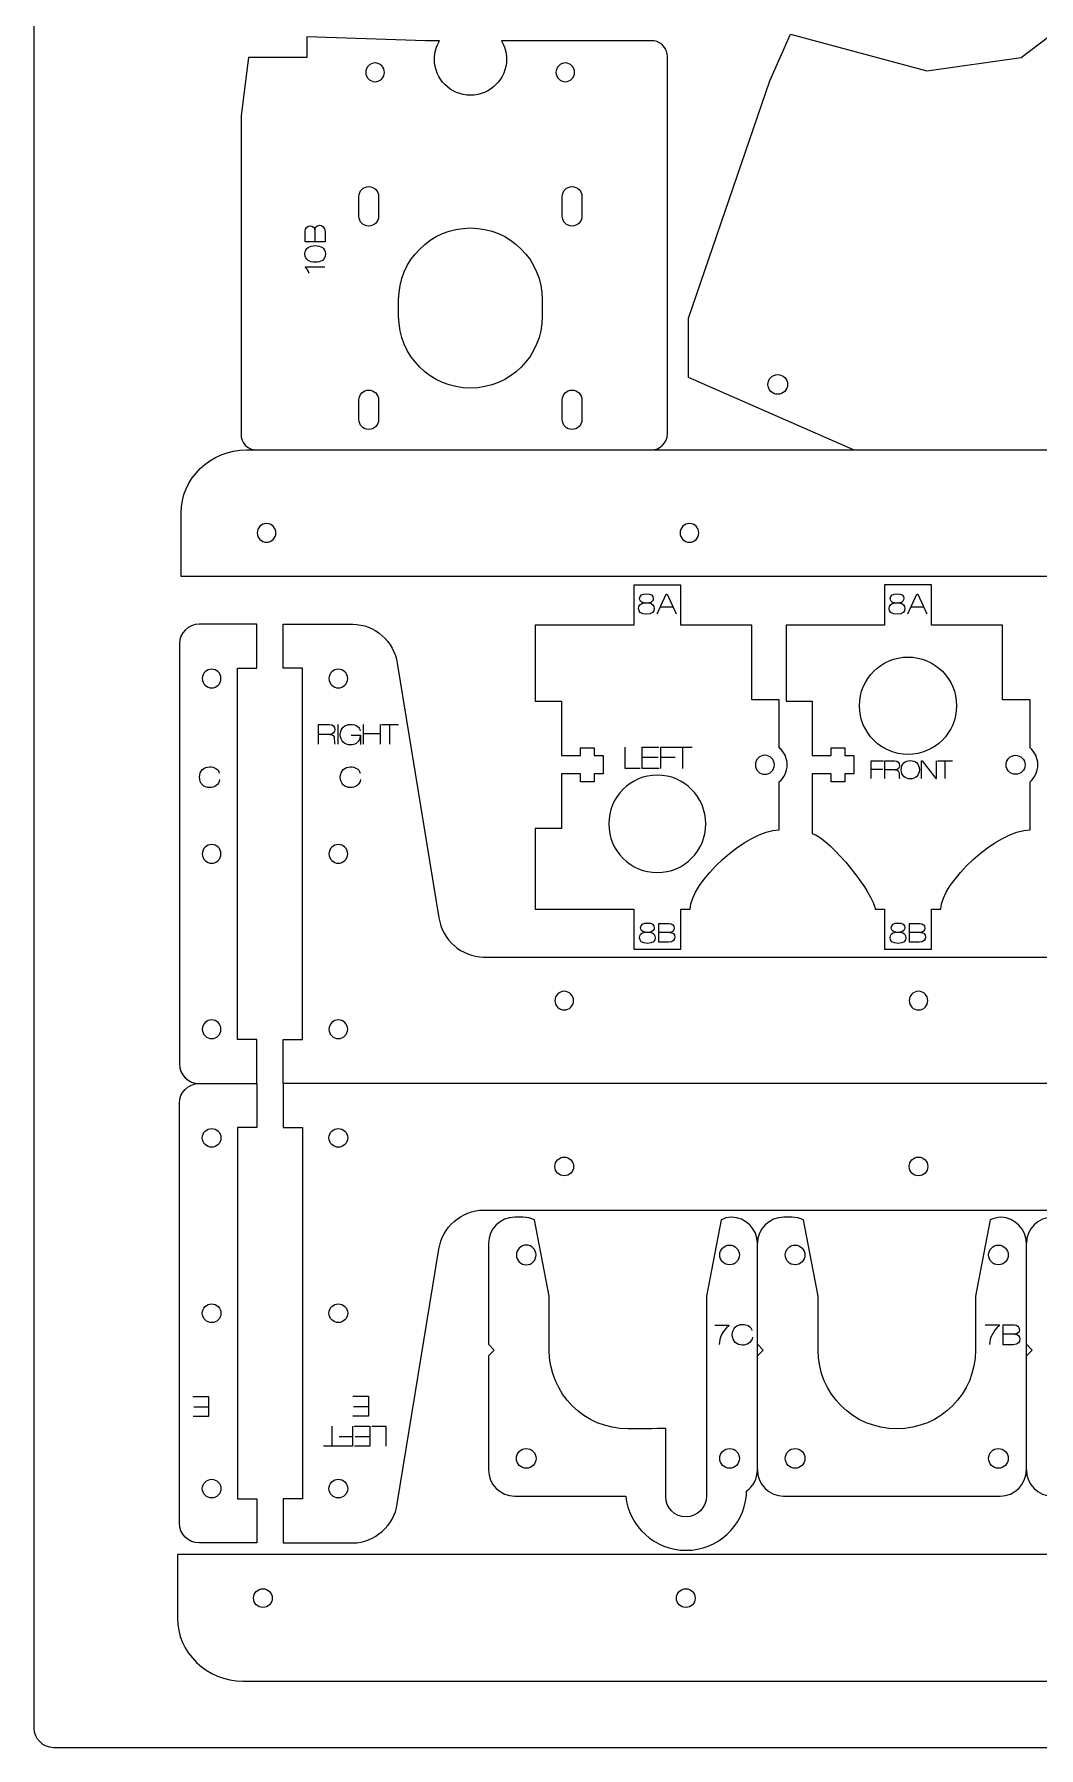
# Model space of a CAD drawing. Header units: millimetres. Extents: x 1 to 244, y 1 to 320.
# Drawn here: x 1.3 to 123.8, y 1.3 to 210.2 of the extents above; entities that cross this region are included whole.
import ezdxf

# ---------------------------------------------------------------- set-up
doc = ezdxf.new("R2010")
doc.units = ezdxf.units.MM
doc.layers.add('Layer_1', color=7, linetype='CONTINUOUS')

msp = doc.modelspace()

# ---------------------------------------------------------------- linework, layer by layer
at = {"layer": 'Layer_1', "color": 1, "true_color": 0xff0000}
for points in [[(1.284057, 3.678172), (1.284057, 317.610606)], [(101.184232, 159.507451), (81.087752, 168.336774), (81.087752, 175.563638), (90.995728, 204.475894), (93.504119, 210.195974), (110.143659, 205.710334), (121.662841, 207.335651), (128.574463, 212.595991), (175.726459, 212.595991), (175.726459, 162.192796), (163.132292, 159.507451)], [(50.707094, 209.380634), (48.98949, 209.383456), (34.521086, 209.86662), (34.521086, 207.333676), (27.397514, 207.333676), (26.517263, 200.279249), (26.517263, 161.466356)], [(76.384801, 209.382327), (58.266417, 209.382327)], [(78.501468, 161.464663), (78.501468, 207.443178)], [(42.852003, 204.388969), (42.852003, 204.388969)], [(66.052081, 204.388969), (66.052081, 204.388969)], [(40.887172, 187.991858), (40.887172, 190.399214)], [(43.28719, 190.399214), (43.28719, 187.991858), (43.28719, 187.991858)], [(65.687732, 187.991858), (65.687732, 190.399214)], [(68.087186, 190.399214), (68.087186, 187.991858), (68.087186, 187.991858)], [(45.727283, 175.793649), (45.727283, 177.794605)], [(63.247921, 177.794605), (63.247921, 175.793649), (63.247921, 175.793649)], [(93.167992, 167.482205), (93.167992, 167.482205)], [(40.887172, 163.192145), (40.887172, 165.600065)], [(43.28719, 165.600065), (43.28719, 163.192145), (43.28719, 163.192145)], [(65.687732, 163.192145), (65.687732, 165.600065)], [(68.087186, 165.600065), (68.087186, 163.192145), (68.087186, 163.192145)], [(27.181897, 159.490518), (212.707448, 159.490236), (212.707448, 154.130836), (212.707448, 154.130271)], [(29.617192, 150.518674), (29.617192, 150.518674)], [(81.194997, 150.518674), (81.194997, 150.518674)], [(188.288452, 144.065098), (182.203177, 144.065098), (19.182026, 144.065098)], [(92.153686, 123.179243), (92.153686, 129.029145), (88.794112, 129.029145), (88.794112, 138.148874), (80.153879, 138.148874), (80.153879, 143.028778), (74.393723, 143.028778), (74.393723, 138.148874), (62.393917, 138.148874), (62.393917, 128.869407), (65.593752, 128.869407), (65.593752, 122.229565), (67.88709, 122.229565), (67.88709, 123.189403), (69.567159, 123.189403), (69.567159, 122.229565), (70.677421, 122.229565), (70.677421, 119.988438), (69.567159, 119.988438), (69.567159, 119.029165), (67.88709, 119.029165), (67.88709, 119.988438), (65.593752, 119.988438), (65.593752, 113.350007), (62.393917, 113.350007), (62.393917, 103.510047), (74.393723, 103.510047), (74.393723, 98.62986), (80.154443, 98.62986), (80.154443, 103.510047), (81.282768, 103.510047), (81.282768, 103.507225)], [(122.732463, 123.179525), (122.732463, 129.029427), (119.372326, 129.029427), (119.372326, 138.149156), (110.732657, 138.149156), (110.732657, 143.02906), (104.972219, 143.02906), (104.972219, 138.149156), (92.972412, 138.149156), (92.972412, 128.869689), (96.172812, 128.869689), (96.172812, 122.229847), (98.465868, 122.229847), (98.465868, 123.189967), (100.145372, 123.189967), (100.145372, 122.229847), (101.255917, 122.229847), (101.255917, 119.98872), (100.145372, 119.98872), (100.145372, 119.030011), (98.465868, 119.030011), (98.465868, 119.98872), (96.172812, 119.98872), (96.172812, 112.733916), (96.172812, 112.733916), (96.171966, 112.733916)], [(21.385899, 82.248554), (28.445688, 82.248554), (28.445688, 87.607954), (26.085463, 87.607954), (26.085463, 132.887687), (28.445688, 132.887687), (28.445688, 138.247369), (21.385899, 138.247369)], [(31.644394, 82.249683), (31.644394, 87.609083), (34.004619, 87.609083), (34.004619, 132.888816), (31.644394, 132.888816), (31.644394, 138.248498), (40.14013, 138.248498)], [(18.985881, 135.847634), (18.985881, 84.647443), (18.985881, 84.648571)], [(45.559361, 133.488256), (50.643594, 102.433934)], [(22.919494, 130.487951), (22.919494, 130.487951)], [(38.370879, 130.487951), (38.370879, 130.487951)], [(113.772754, 128.309478), (113.772754, 128.309478)], [(91.554528, 121.109425), (91.554528, 121.109425)], [(122.132459, 121.109425), (122.132459, 121.109425)], [(92.153686, 113.189705), (92.153686, 119.039043)], [(122.732463, 113.191116), (122.732463, 119.039325)], [(83.194259, 113.909654), (83.194259, 113.909654)], [(92.153968, 113.190269), (92.153686, 113.190269), (92.153686, 113.189705)], [(22.919494, 109.108207), (22.919494, 109.108207)], [(38.370879, 109.108207), (38.370879, 109.108207)], [(103.844459, 103.508071), (103.844459, 103.510894), (104.972219, 103.510894), (104.972219, 98.630707), (110.732657, 98.630707), (110.732657, 103.510894), (111.860981, 103.510894), (111.860981, 103.508071)], [(56.06339, 97.673974), (62.148666, 97.673974), (225.172074, 97.673974)], [(65.922259, 91.220398), (65.922259, 91.220398)], [(109.129634, 91.220398), (109.129634, 91.220398)], [(22.919494, 87.728745), (22.919494, 87.728745)], [(38.370879, 87.728745), (38.370879, 87.728745)], [(28.445406, 82.24686), (28.445406, 76.886614), (26.085746, 76.886614), (26.085746, 31.606324), (28.445406, 31.606324), (28.445406, 26.246919), (21.386746, 26.246919)], [(217.17051, 82.250247), (31.64383, 82.250247), (31.64383, 76.890565), (31.644394, 76.89)], [(18.986163, 28.646936), (18.986163, 79.847407)], [(22.920341, 76.766105), (22.920341, 76.766105)], [(31.644394, 76.89), (34.005183, 76.89), (34.005183, 31.610275), (31.644394, 31.610275), (31.644394, 26.250305), (31.644394, 26.250588), (40.139848, 26.250588)], [(38.371443, 76.770056), (38.371443, 76.770056)], [(65.922259, 73.278403), (65.922259, 73.278403)], [(109.129634, 73.278403), (109.129634, 73.278403)], [(56.062826, 66.824827), (62.148101, 66.824827), (225.17151, 66.824827)], [(60.885721, 65.951349), (59.88609, 65.951349)], [(64.085557, 49.751229), (64.085557, 56.3414), (62.301912, 65.617763)], [(85.069343, 65.61748), (83.281466, 56.318258), (83.265943, 31.9512)], [(86.286568, 65.951067), (86.286286, 65.951067)], [(93.690668, 65.951349), (92.686239, 65.951349)], [(96.885706, 49.752076), (96.888528, 56.328983), (95.102343, 65.62002)], [(117.870057, 65.621996), (116.081897, 56.320798), (116.085848, 49.752076)], [(56.685972, 62.751514), (56.685972, 50.468638), (57.392657, 49.761954), (56.685972, 49.055834), (56.685972, 35.151318)], [(89.486403, 35.151318), (89.486403, 62.751514)], [(122.285988, 35.151318), (122.285988, 62.751514)], [(45.559361, 31.010553), (50.64303, 62.065149)], [(94.084932, 62.551136), (94.084932, 62.551136)], [(118.884928, 62.551136), (118.884928, 62.551136)], [(61.284501, 60.1514), (61.284501, 60.1514)], [(86.084779, 60.1514), (86.084779, 60.1514)], [(22.920341, 55.386643), (22.920341, 55.386643)], [(38.371443, 55.390594), (38.371443, 55.390594)], [(89.484992, 50.468356), (90.191677, 49.761671), (89.484992, 49.055551)], [(122.285423, 50.468356), (122.992108, 49.761671), (122.285423, 49.055551)], [(78.295446, 31.893627), (78.295446, 40.195749)], [(61.284501, 37.751149), (61.284501, 37.751149)], [(94.084932, 37.751149), (94.084932, 37.751149)], [(118.884928, 37.751149), (118.884928, 37.751149)], [(22.920341, 34.006624), (22.920341, 34.006624)], [(38.371443, 34.010858), (38.371443, 34.010858)], [(86.084779, 35.351413), (86.084779, 35.351413)], [(59.88609, 31.951482), (73.42175, 31.951482)], [(88.140768, 32.018933), (88.140768, 32.546407)], [(92.685674, 31.951482), (119.08587, 31.951482)], [(187.842541, 24.831574), (181.757266, 24.831574), (18.736114, 24.831574)], [(29.170717, 18.377716), (29.170717, 18.377716)], [(80.748803, 18.377716), (80.748803, 18.377716)], [(26.735986, 9.406436), (212.261537, 9.406436), (212.261537, 14.765836), (212.260972, 14.766119)], [(241.132588, 1.278154), (3.684074, 1.278154)]]:
    msp.add_lwpolyline(points, dxfattribs=at)
at = {"layer": 'Layer_1', "color": 5, "true_color": 0x0000ff}
for points in [[(34.340181, 184.84508), (34.340181, 186.157978)], [(36.757132, 186.070489), (36.757132, 184.84508), (34.340181, 184.84508), (34.340181, 184.84508)], [(35.487697, 186.273125), (35.49447, 186.273125)], [(35.491366, 186.273125), (35.488261, 184.84508)], [(34.30321, 183.385991), (34.30321, 183.385991)], [(34.357397, 181.746563), (34.357397, 181.834898), (36.740481, 181.834898)], [(75.676141, 140.838169), (75.676141, 140.845225)], [(75.676141, 140.838169), (76.224499, 140.838169)], [(75.676141, 140.838169), (75.676141, 140.838169)], [(76.224499, 140.845225), (76.224499, 140.838169)], [(77.264206, 139.508056), (78.37475, 141.924725), (78.462803, 141.924725), (79.573066, 139.508056)], [(79.20533, 140.30618), (77.625168, 140.30618)], [(106.244194, 140.838169), (106.244194, 140.845225)], [(106.244194, 140.838169), (106.792834, 140.838169)], [(106.244194, 140.838169), (106.244194, 140.838169)], [(106.792834, 140.845225), (106.792834, 140.838169)], [(107.832259, 139.508056), (108.942803, 141.924725), (109.030857, 141.924725), (110.141119, 139.508056)], [(109.773383, 140.30618), (108.193221, 140.30618)], [(35.950259, 123.643216), (35.950259, 126.032791), (37.265132, 126.032791)], [(38.323466, 126.032791), (38.323466, 123.643216)], [(41.429886, 123.643216), (41.429886, 126.032791)], [(43.47769, 126.032791), (43.47769, 123.643216)], [(43.640532, 126.032791), (45.701601, 126.032791)], [(44.637623, 123.643216), (44.637623, 126.01106)], [(37.355443, 124.811334), (37.352339, 124.804843), (35.950259, 124.800609)], [(39.939752, 124.711145), (41.064126, 124.711145), (41.064126, 123.589876)], [(41.429886, 124.921683), (43.47769, 124.921683)], [(75.188743, 120.647427), (73.362201, 120.647427), (73.362201, 123.250645)], [(77.488854, 120.647427), (75.439639, 120.647427), (75.439639, 123.250645), (77.466841, 123.250645)], [(77.717454, 120.647427), (77.717454, 123.250645), (79.543997, 123.250645)], [(79.259517, 123.250645), (81.505723, 123.250645)], [(80.38897, 120.647427), (80.38897, 123.250645)], [(75.439639, 122.040758), (77.383021, 122.040758)], [(77.717454, 122.040758), (79.438446, 122.040758)], [(103.371737, 119.439516), (103.371737, 121.580171), (104.873723, 121.580171)], [(105.03205, 119.439516), (105.03205, 121.580171), (106.210328, 121.580171)], [(108.124641, 121.628431), (108.124641, 121.628431)], [(109.485799, 119.439516), (109.485799, 121.580171), (109.563692, 121.580171), (111.250817, 119.439516), (111.320808, 119.439516), (111.320808, 121.580171)], [(111.443857, 121.580171), (113.290437, 121.580171)], [(112.37265, 119.439516), (112.37265, 121.580171)], [(103.371737, 120.584774), (104.786517, 120.584774)], [(106.291043, 120.485714), (106.288221, 120.479787), (105.03205, 120.475836)], [(75.79665, 100.697985), (75.79665, 100.704758)], [(75.79665, 100.697985), (76.34529, 100.697985)], [(75.79665, 100.697985), (75.79665, 100.697985)], [(76.345572, 100.704758), (76.345572, 100.697985)], [(78.833361, 100.669198), (77.47559, 100.67202)], [(77.475872, 101.763091), (78.724141, 101.763091)], [(78.640603, 99.465803), (77.475872, 99.465803), (77.475872, 101.763091), (77.475872, 101.763091)], [(78.833361, 100.672303), (78.833361, 100.665811)], [(106.364986, 100.697985), (106.364986, 100.704758)], [(106.364986, 100.697985), (106.913343, 100.697985)], [(106.364986, 100.697985), (106.364986, 100.697985)], [(106.913343, 100.704758), (106.913343, 100.697985)], [(108.043926, 101.763091), (109.292194, 101.763091)], [(109.208657, 99.465803), (108.043926, 99.465803), (108.043926, 101.763091), (108.043926, 101.763091)], [(109.401697, 100.669198), (108.043926, 100.67202)], [(109.401697, 100.672303), (109.401697, 100.665811)], [(84.303392, 52.813905), (85.989106, 52.813905), (85.989106, 52.725851)], [(117.278237, 52.814469), (118.96395, 52.814469), (118.96395, 52.726416)], [(119.469692, 52.83112), (120.78259, 52.83112)], [(120.694819, 50.414451), (119.469692, 50.414451), (119.469692, 52.83112), (119.469692, 52.83112)], [(120.897737, 51.680218), (119.469692, 51.68304)], [(120.897737, 51.683605), (120.897737, 51.677114)], [(20.641397, 44.077434), (22.543857, 44.077434), (22.543857, 41.660483), (20.661999, 41.660483)], [(40.138154, 44.1367), (42.039768, 44.1367), (42.039768, 41.719749), (40.158474, 41.719749)], [(22.543857, 42.784291), (20.73961, 42.784291)], [(42.039768, 42.84384), (40.235803, 42.84384)], [(37.58997, 40.498291), (37.58997, 38.060747)], [(40.090741, 40.498291), (40.090741, 38.060747), (38.380192, 38.060747)], [(40.304666, 40.498291), (42.223494, 40.498291), (42.223494, 38.060747), (40.32555, 38.060747)], [(42.458303, 40.498291), (44.16857, 40.498291), (44.16857, 38.060747)], [(38.647174, 38.060747), (36.544054, 38.060747)], [(40.090741, 39.194989), (38.479534, 39.194989)], [(42.223494, 39.194989), (40.403726, 39.194989)]]:
    msp.add_lwpolyline(points, dxfattribs=at)
at = {"layer": 'Layer_1', "color": 1, "true_color": 0xff0000}
for points in [[(50.087334, 207.137249), (50.087334, 207.957669), (50.316499, 208.723056), (50.707094, 209.380634)], [(58.266417, 209.382327), (58.658423, 208.724749), (58.887306, 207.958516), (58.887306, 207.137249)], [(76.899857, 209.382327), (76.778501, 209.359185), (76.654323, 209.382327), (76.384801, 209.382327)], [(78.501468, 207.443178), (78.501468, 208.40612), (77.812281, 209.207631), (76.899857, 209.382327)], [(54.487461, 202.73684), (52.056963, 202.73684), (50.087334, 204.707034), (50.087334, 207.137249)], [(58.887306, 207.137249), (58.887306, 204.707034), (56.917394, 202.73684), (54.487461, 202.73684)], [(42.852003, 206.66876), (42.222648, 206.66876), (41.712108, 206.158503), (41.712108, 205.528865)], [(41.712108, 205.528865), (41.712108, 204.899509), (42.222648, 204.388969), (42.852003, 204.388969)], [(43.991899, 205.528865), (43.991899, 206.158503), (43.481641, 206.66876), (42.852003, 206.66876)], [(42.852003, 204.388969), (43.481641, 204.388969), (43.991899, 204.899509), (43.991899, 205.528865)], [(66.052081, 206.66876), (65.422726, 206.66876), (64.912186, 206.158503), (64.912186, 205.528865)], [(64.912186, 205.528865), (64.912186, 204.899509), (65.422726, 204.388969), (66.052081, 204.388969)], [(67.191977, 205.528865), (67.191977, 206.158503), (66.681719, 206.66876), (66.052081, 206.66876)], [(66.052081, 204.388969), (66.681719, 204.388969), (67.191977, 204.899509), (67.191977, 205.528865)], [(40.887172, 190.399214), (40.887172, 191.062154), (41.424241, 191.599223), (42.087181, 191.599223)], [(42.087181, 191.599223), (42.750403, 191.599223), (43.28719, 191.062154), (43.28719, 190.399214)], [(65.687732, 190.399214), (65.687732, 191.062154), (66.224519, 191.599223), (66.887177, 191.599223)], [(66.887177, 191.599223), (67.550399, 191.599223), (68.087186, 191.062154), (68.087186, 190.399214)], [(42.087181, 186.792414), (41.424241, 186.792414), (40.887172, 187.329483), (40.887172, 187.991858)], [(43.28719, 187.991858), (43.28719, 187.329483), (42.750403, 186.792414), (42.087181, 186.792414)], [(45.727283, 177.794605), (45.727283, 182.632458), (49.64989, 186.5545), (54.487179, 186.5545)], [(54.487179, 186.5545), (59.325597, 186.5545), (63.247921, 182.632458), (63.247921, 177.794605)], [(66.887177, 186.792414), (66.224519, 186.792414), (65.687732, 187.329483), (65.687732, 187.991858)], [(68.087186, 187.991858), (68.087186, 187.329483), (67.550399, 186.792414), (66.887177, 186.792414)], [(54.487179, 167.033754), (49.649043, 167.033754), (45.727283, 170.954949), (45.727283, 175.793649)], [(63.247921, 175.793649), (63.247921, 170.954667), (59.32475, 167.033754), (54.487179, 167.033754)], [(90.767974, 167.482205), (90.767974, 168.145145), (91.305326, 168.682214), (91.967983, 168.682214)], [(91.967983, 166.282196), (91.305326, 166.282196), (90.767974, 166.819547), (90.767974, 167.482205)], [(91.967983, 168.682214), (92.630923, 168.682214), (93.167992, 168.145145), (93.167992, 167.482205)], [(93.167992, 167.482205), (93.167992, 166.819547), (92.630923, 166.282196), (91.967983, 166.282196)], [(40.887172, 165.600065), (40.887172, 166.26244), (41.424241, 166.800074), (42.087181, 166.800074)], [(42.087181, 166.800074), (42.750403, 166.800074), (43.28719, 166.26244), (43.28719, 165.600065)], [(65.687732, 165.600065), (65.687732, 166.26244), (66.224519, 166.800074), (66.887177, 166.800074)], [(66.887177, 166.800074), (67.550399, 166.800074), (68.087186, 166.26244), (68.087186, 165.600065)], [(42.087181, 161.992136), (41.424241, 161.992136), (40.887172, 162.529769), (40.887172, 163.192145)], [(43.28719, 163.192145), (43.28719, 162.529769), (42.750403, 161.992136), (42.087181, 161.992136)], [(66.887177, 161.992136), (66.224519, 161.992136), (65.687732, 162.529769), (65.687732, 163.192145)], [(68.087186, 163.192145), (68.087186, 162.529769), (67.550399, 161.992136), (66.887177, 161.992136)], [(26.517263, 161.466356), (26.437112, 160.375567), (27.321314, 159.4908), (28.412668, 159.4908)], [(76.525912, 159.489107), (77.616983, 159.489107), (78.501468, 160.373874), (78.501468, 161.464663)], [(19.182026, 151.777949), (19.182026, 156.020031), (22.782052, 159.490518), (27.181897, 159.490518)], [(19.182026, 144.065098), (19.182026, 144.065098), (19.182026, 147.536149), (19.182026, 151.777949)], [(29.617192, 150.518674), (28.987554, 150.518674), (28.477014, 150.008134), (28.477014, 149.378778)], [(30.757088, 149.378778), (30.757088, 150.008134), (30.247112, 150.518674), (29.617192, 150.518674)], [(81.194997, 150.518674), (80.565641, 150.518674), (80.055101, 150.008134), (80.055101, 149.378778)], [(82.334892, 149.378778), (82.334892, 150.008134), (81.825199, 150.518674), (81.194997, 150.518674)], [(28.477014, 149.378778), (28.477014, 148.74914), (28.987554, 148.239165), (29.617192, 148.239165)], [(29.617192, 148.239165), (30.247112, 148.239165), (30.757088, 148.74914), (30.757088, 149.378778)], [(80.055101, 149.378778), (80.055101, 148.74914), (80.565641, 148.239165), (81.194997, 148.239165)], [(81.194997, 148.239165), (81.825199, 148.239165), (82.334892, 148.74914), (82.334892, 149.378778)], [(21.385899, 138.247369), (20.065663, 138.247369), (18.985881, 137.167869), (18.985881, 135.847634)], [(40.14013, 138.248498), (42.780319, 138.248498), (45.219001, 136.106431), (45.559361, 133.488256)], [(101.932686, 128.309478), (101.932686, 131.589465), (104.583317, 134.249409), (107.852579, 134.249409)], [(107.852579, 134.249409), (111.122406, 134.249127), (113.772754, 131.589465), (113.772754, 128.309478)], [(22.919494, 132.767743), (22.289574, 132.767743), (21.779599, 132.257485), (21.779599, 131.627847)], [(21.779599, 131.627847), (21.779599, 130.998491), (22.289574, 130.487951), (22.919494, 130.487951)], [(24.05939, 131.627847), (24.05939, 132.257485), (23.549132, 132.767743), (22.919494, 132.767743)], [(22.919494, 130.487951), (23.549132, 130.487951), (24.05939, 130.998491), (24.05939, 131.627847)], [(38.370879, 132.767743), (37.740959, 132.767743), (37.230983, 132.257485), (37.230983, 131.627847)], [(37.230983, 131.627847), (37.230983, 130.998491), (37.740959, 130.487951), (38.370879, 130.487951)], [(39.510774, 131.627847), (39.510774, 132.257485), (39.000517, 132.767743), (38.370879, 132.767743)], [(38.370879, 130.487951), (39.000517, 130.487951), (39.510774, 130.998491), (39.510774, 131.627847)], [(107.852579, 122.369265), (104.583317, 122.369265), (101.932686, 125.029209), (101.932686, 128.309478)], [(113.772754, 128.309478), (113.772754, 125.029209), (111.122406, 122.369265), (107.852579, 122.369265)], [(90.394312, 122.269076), (89.75395, 122.269076), (89.234097, 121.749787), (89.234097, 121.109425)], [(91.554528, 121.109425), (91.554528, 121.749787), (91.035521, 122.269076), (90.394312, 122.269076)], [(93.112394, 121.109425), (93.112394, 121.938594), (92.739861, 122.679991), (92.153686, 123.179243)], [(119.81231, 121.109425), (119.81231, 121.749787), (120.331599, 122.269076), (120.972808, 122.269076)], [(120.972808, 122.269076), (121.61317, 122.269076), (122.132459, 121.749787), (122.132459, 121.109425)], [(123.691172, 121.109707), (123.691172, 121.938876), (123.318357, 122.680274), (122.732463, 123.179525)], [(77.274366, 119.850149), (74.005103, 119.850149), (71.35419, 117.190205), (71.35419, 113.909654)], [(83.194259, 113.909654), (83.194259, 117.190205), (80.544192, 119.850149), (77.274366, 119.850149)], [(89.234097, 121.109425), (89.234097, 120.46878), (89.75395, 119.949774), (90.394312, 119.949774)], [(90.394312, 119.949774), (91.035521, 119.949774), (91.554528, 120.46878), (91.554528, 121.109425)], [(92.153686, 119.039043), (92.739861, 119.537729), (93.112394, 120.279691), (93.112394, 121.109425)], [(120.972808, 119.949209), (120.331881, 119.949209), (119.81231, 120.46878), (119.81231, 121.109425)], [(122.132459, 121.109425), (122.132459, 120.46878), (121.61317, 119.949209), (120.972808, 119.949209)], [(122.732463, 119.039325), (123.318357, 119.538011), (123.691172, 120.279974), (123.691172, 121.109707)], [(71.35419, 113.909654), (71.35419, 110.629103), (74.005103, 107.96944), (77.274366, 107.96944)], [(77.274366, 107.96944), (80.544192, 107.96944), (83.194259, 110.629103), (83.194259, 113.909654)], [(81.282768, 103.507225), (81.282768, 106.721736), (88.194954, 113.190269), (92.153968, 113.190269)], [(111.860981, 103.508071), (111.860981, 106.722583), (118.773168, 113.191116), (122.732463, 113.191116)], [(22.919494, 111.387716), (22.289574, 111.387716), (21.779599, 110.877458), (21.779599, 110.248103)], [(24.05939, 110.248103), (24.05939, 110.877458), (23.549132, 111.387716), (22.919494, 111.387716)], [(38.370879, 111.387716), (37.740959, 111.387716), (37.230983, 110.877458), (37.230983, 110.248103)], [(39.510774, 110.248103), (39.510774, 110.877458), (39.000517, 111.387716), (38.370879, 111.387716)], [(96.171966, 112.733916), (98.488446, 112.084523), (103.844459, 105.096418), (103.844459, 103.508071)], [(21.779599, 110.248103), (21.779599, 109.618465), (22.289574, 109.108207), (22.919494, 109.108207)], [(22.919494, 109.108207), (23.549132, 109.108207), (24.05939, 109.618465), (24.05939, 110.248103)], [(37.230983, 110.248103), (37.230983, 109.618465), (37.740959, 109.108207), (38.370879, 109.108207)], [(38.370879, 109.108207), (39.000517, 109.108207), (39.510774, 109.618465), (39.510774, 110.248103)], [(50.643594, 102.433934), (50.984801, 99.815758), (53.423483, 97.673974), (56.06339, 97.673974)], [(65.922259, 93.499907), (65.292339, 93.499907), (64.782363, 92.989367), (64.782363, 92.360294)], [(64.782363, 92.360294), (64.782363, 91.730656), (65.292339, 91.220398), (65.922259, 91.220398)], [(67.062154, 92.360294), (67.062154, 92.989367), (66.551614, 93.499907), (65.922259, 93.499907)], [(65.922259, 91.220398), (66.551614, 91.220398), (67.062154, 91.730656), (67.062154, 92.360294)], [(109.129634, 93.499907), (108.499432, 93.499907), (107.989739, 92.989367), (107.989739, 92.360294)], [(107.989739, 92.360294), (107.989739, 91.730656), (108.499432, 91.220398), (109.129634, 91.220398)], [(110.26953, 92.360294), (110.26953, 92.989367), (109.75899, 93.499907), (109.129634, 93.499907)], [(109.129634, 91.220398), (109.75899, 91.220398), (110.26953, 91.730656), (110.26953, 92.360294)], [(22.919494, 90.008254), (22.289574, 90.008254), (21.779599, 89.498278), (21.779599, 88.86864)], [(24.05939, 88.86864), (24.05939, 89.498278), (23.549132, 90.008254), (22.919494, 90.008254)], [(38.370879, 90.008254), (37.740959, 90.008254), (37.230983, 89.498278), (37.230983, 88.86864)], [(39.510774, 88.86864), (39.510774, 89.498278), (39.000517, 90.008254), (38.370879, 90.008254)], [(21.779599, 88.86864), (21.779599, 88.239285), (22.289574, 87.728745), (22.919494, 87.728745)], [(22.919494, 87.728745), (23.549132, 87.728745), (24.05939, 88.239285), (24.05939, 88.86864)], [(37.230983, 88.86864), (37.230983, 88.239285), (37.740959, 87.728745), (38.370879, 87.728745)], [(38.370879, 87.728745), (39.000517, 87.728745), (39.510774, 88.239285), (39.510774, 88.86864)], [(18.985881, 84.648571), (18.985881, 83.328336), (20.065663, 82.248554), (21.385899, 82.248554)], [(18.986163, 79.847407), (18.986163, 81.167925), (20.065946, 82.247989), (21.386181, 82.247989)], [(21.780163, 75.626209), (21.780163, 76.255565), (22.290139, 76.766105), (22.920341, 76.766105)], [(22.920341, 74.486596), (22.290139, 74.486596), (21.780163, 74.996571), (21.780163, 75.626209)], [(22.920341, 76.766105), (23.549697, 76.766105), (24.060237, 76.255565), (24.060237, 75.626209)], [(24.060237, 75.626209), (24.060237, 74.996571), (23.549697, 74.486596), (22.920341, 74.486596)], [(37.231548, 75.63016), (37.231548, 76.259516), (37.741523, 76.770056), (38.371443, 76.770056)], [(38.371443, 74.490265), (37.741523, 74.490265), (37.231548, 75.000523), (37.231548, 75.63016)], [(38.371443, 76.770056), (39.001081, 76.770056), (39.511339, 76.259516), (39.511339, 75.63016)], [(39.511339, 75.63016), (39.511339, 75.000523), (39.001081, 74.490265), (38.371443, 74.490265)], [(64.782363, 72.138507), (64.782363, 72.768145), (65.292339, 73.278403), (65.922259, 73.278403)], [(65.922259, 73.278403), (66.551614, 73.278403), (67.062154, 72.768145), (67.062154, 72.138507)], [(107.989739, 72.138507), (107.989739, 72.768145), (108.499432, 73.278403), (109.129634, 73.278403)], [(109.129634, 73.278403), (109.75899, 73.278403), (110.26953, 72.768145), (110.26953, 72.138507)], [(65.922259, 70.998894), (65.292339, 70.998894), (64.782363, 71.509151), (64.782363, 72.138507)], [(67.062154, 72.138507), (67.062154, 71.509151), (66.551614, 70.998894), (65.922259, 70.998894)], [(109.129634, 70.998894), (108.499432, 70.998894), (107.989739, 71.509151), (107.989739, 72.138507)], [(110.26953, 72.138507), (110.26953, 71.509151), (109.75899, 70.998894), (109.129634, 70.998894)], [(50.64303, 62.065149), (50.984801, 64.683325), (53.422919, 66.824827), (56.062826, 66.824827)], [(59.88609, 65.951349), (58.118532, 65.951349), (56.685972, 64.519354), (56.685972, 62.751514)], [(62.301912, 65.617763), (61.874628, 65.829429), (61.395132, 65.951349), (60.885721, 65.951349)], [(86.286286, 65.951067), (85.777157, 65.951067), (85.49691, 65.829147), (85.069343, 65.61748)], [(89.486403, 62.751514), (89.486403, 64.519071), (88.053561, 65.951067), (86.286568, 65.951067)], [(92.686239, 65.951349), (90.918963, 65.951349), (89.486121, 64.519354), (89.486121, 62.751514)], [(95.102343, 65.62002), (94.675906, 65.830276), (94.198103, 65.951349), (93.690668, 65.951349)], [(119.189446, 65.945987), (118.717006, 65.933005), (118.269966, 65.818423), (117.870057, 65.621996)], [(122.285988, 62.751514), (122.285988, 64.483794), (120.908461, 65.890954), (119.189446, 65.945987)], [(125.486106, 65.951349), (123.718548, 65.951349), (122.285988, 64.519354), (122.285988, 62.751514)], [(61.284501, 62.551136), (60.621843, 62.551136), (60.084492, 62.014067), (60.084492, 61.351127)], [(60.084492, 61.351127), (60.084492, 60.688469), (60.621843, 60.1514), (61.284501, 60.1514)], [(62.48451, 61.351127), (62.48451, 62.014067), (61.946877, 62.551136), (61.284501, 62.551136)], [(61.284501, 60.1514), (61.946877, 60.1514), (62.48451, 60.688469), (62.48451, 61.351127)], [(84.88477, 61.351127), (84.88477, 62.014067), (85.422121, 62.551136), (86.084779, 62.551136)], [(86.084779, 60.1514), (85.422121, 60.1514), (84.88477, 60.688469), (84.88477, 61.351127)], [(86.084779, 62.551136), (86.747437, 62.551136), (87.284788, 62.014067), (87.284788, 61.351127)], [(87.284788, 61.351127), (87.284788, 60.688469), (86.747437, 60.1514), (86.084779, 60.1514)], [(92.884923, 61.351127), (92.884923, 62.013785), (93.422274, 62.551136), (94.084932, 62.551136)], [(94.084932, 60.1514), (93.422274, 60.1514), (92.884923, 60.688469), (92.884923, 61.351127)], [(94.084932, 62.551136), (94.747872, 62.551136), (95.284941, 62.014067), (95.284941, 61.351127)], [(95.284941, 61.351127), (95.284941, 60.688469), (94.747872, 60.1514), (94.084932, 60.1514)], [(117.684919, 61.351127), (117.684919, 62.013785), (118.222552, 62.551136), (118.884928, 62.551136)], [(118.884928, 60.1514), (118.222552, 60.1514), (117.684919, 60.688469), (117.684919, 61.351127)], [(118.884928, 62.551136), (119.547868, 62.551136), (120.084937, 62.014067), (120.084937, 61.351127)], [(120.084937, 61.351127), (120.084937, 60.688469), (119.547868, 60.1514), (118.884928, 60.1514)], [(21.780163, 54.246747), (21.780163, 54.876103), (22.290139, 55.386643), (22.920341, 55.386643)], [(22.920341, 55.386643), (23.549697, 55.386643), (24.060237, 54.876103), (24.060237, 54.246747)], [(37.231548, 54.250698), (37.231548, 54.880336), (37.741523, 55.390594), (38.371443, 55.390594)], [(38.371443, 55.390594), (39.001081, 55.390594), (39.511339, 54.880336), (39.511339, 54.250698)], [(22.920341, 53.107134), (22.290139, 53.107134), (21.780163, 53.617109), (21.780163, 54.246747)], [(24.060237, 54.246747), (24.060237, 53.617109), (23.549697, 53.107134), (22.920341, 53.107134)], [(38.371443, 53.111085), (37.741523, 53.111085), (37.231548, 53.621343), (37.231548, 54.250698)], [(39.511339, 54.250698), (39.511339, 53.621343), (39.001081, 53.111085), (38.371443, 53.111085)], [(73.68591, 40.151158), (68.384083, 40.151158), (64.085557, 44.448838), (64.085557, 49.751229)], [(106.485777, 40.15144), (101.18395, 40.15144), (96.885706, 44.449685), (96.885706, 49.752076)], [(116.085848, 49.752076), (116.085848, 44.449685), (111.787886, 40.15144), (106.485777, 40.15144)], [(78.295446, 40.195749), (78.295446, 40.195749), (75.356666, 40.151158), (73.68591, 40.151158)], [(60.084492, 36.55114), (60.084492, 37.213515), (60.621843, 37.751149), (61.284501, 37.751149)], [(61.284501, 37.751149), (61.946877, 37.751149), (62.48451, 37.213515), (62.48451, 36.55114)], [(84.88477, 36.551422), (84.88477, 37.213798), (85.422121, 37.751431), (86.084779, 37.751431)], [(86.084779, 37.751431), (86.747437, 37.751431), (87.284788, 37.213798), (87.284788, 36.551422)], [(92.884923, 36.55114), (92.884923, 37.213515), (93.422274, 37.751149), (94.084932, 37.751149)], [(94.084932, 37.751149), (94.747872, 37.751149), (95.284941, 37.213515), (95.284941, 36.55114)], [(117.684919, 36.55114), (117.684919, 37.213515), (118.222552, 37.751149), (118.884928, 37.751149)], [(118.884928, 37.751149), (119.547868, 37.751149), (120.084937, 37.213515), (120.084937, 36.55114)], [(61.284501, 35.351131), (60.621843, 35.351131), (60.084492, 35.888482), (60.084492, 36.55114)], [(62.48451, 36.55114), (62.48451, 35.888482), (61.946877, 35.351131), (61.284501, 35.351131)], [(86.084779, 35.351413), (85.422121, 35.351413), (84.88477, 35.888764), (84.88477, 36.551422)], [(87.284788, 36.551422), (87.284788, 35.888482), (86.747437, 35.351413), (86.084779, 35.351413)], [(94.084932, 35.351131), (93.422274, 35.351131), (92.884923, 35.888482), (92.884923, 36.55114)], [(95.284941, 36.55114), (95.284941, 35.888482), (94.747872, 35.351131), (94.084932, 35.351131)], [(118.884928, 35.351131), (118.222552, 35.351131), (117.684919, 35.888482), (117.684919, 36.55114)], [(120.084937, 36.55114), (120.084937, 35.888482), (119.547868, 35.351131), (118.884928, 35.351131)], [(21.780163, 32.866729), (21.780163, 33.496367), (22.290139, 34.006624), (22.920341, 34.006624)], [(22.920341, 34.006624), (23.549697, 34.006624), (24.060237, 33.496367), (24.060237, 32.866729)], [(37.231548, 32.870962), (37.231548, 33.500318), (37.741523, 34.010858), (38.371443, 34.010858)], [(38.371443, 34.010858), (39.001081, 34.010858), (39.511339, 33.500318), (39.511339, 32.870962)], [(56.685972, 35.151318), (56.685972, 33.384042), (58.118532, 31.951482), (59.88609, 31.951482)], [(88.140768, 32.546407), (88.954414, 33.126655), (89.486403, 34.075769), (89.486403, 35.151318)], [(89.485557, 35.151318), (89.485557, 33.384042), (90.918399, 31.951482), (92.685674, 31.951482)], [(119.08587, 31.951482), (120.853146, 31.951482), (122.285988, 33.384042), (122.285988, 35.151318)], [(122.285423, 35.151318), (122.285423, 33.384042), (123.717983, 31.951482), (125.485541, 31.951482)], [(22.920341, 31.727115), (22.290139, 31.727115), (21.780163, 32.237373), (21.780163, 32.866729)], [(24.060237, 32.866729), (24.060237, 32.237373), (23.549697, 31.727115), (22.920341, 31.727115)], [(38.371443, 31.731349), (37.741523, 31.731349), (37.231548, 32.241607), (37.231548, 32.870962)], [(39.511339, 32.870962), (39.511339, 32.241607), (39.001081, 31.731349), (38.371443, 31.731349)], [(73.42175, 31.951482), (73.819966, 28.23969), (76.959688, 25.34917), (80.777026, 25.34917)], [(80.776743, 29.412329), (79.406554, 29.412329), (78.295446, 30.52372), (78.295446, 31.893627)], [(83.265943, 31.9512), (83.265943, 30.580447), (82.147214, 29.412329), (80.776743, 29.412329)], [(80.777026, 25.34917), (84.617506, 25.34917), (87.773597, 28.274403), (88.140768, 32.018933)], [(40.139848, 26.250588), (42.780037, 26.250588), (45.218719, 28.392654), (45.559361, 31.010553)], [(21.386746, 26.246919), (20.065946, 26.246919), (18.986163, 27.326701), (18.986163, 28.646936)], [(18.736114, 24.831574), (18.736114, 24.831574), (18.736114, 21.360805), (18.736114, 17.119005)], [(28.030539, 19.517612), (28.030539, 20.14725), (28.541079, 20.657225), (29.170717, 20.657225)], [(29.170717, 18.377716), (28.541079, 18.377716), (28.030539, 18.888539), (28.030539, 19.517612)], [(29.170717, 20.657225), (29.800637, 20.657225), (30.310612, 20.14725), (30.310612, 19.517612)], [(30.310612, 19.517612), (30.310612, 18.888539), (29.800637, 18.377716), (29.170717, 18.377716)], [(79.608908, 19.517612), (79.608908, 20.14725), (80.119448, 20.657225), (80.748803, 20.657225)], [(80.748803, 18.377716), (80.119448, 18.377716), (79.608908, 18.888539), (79.608908, 19.517612)], [(80.748803, 20.657225), (81.378723, 20.657225), (81.888699, 20.14725), (81.888699, 19.517612)], [(81.888699, 19.517612), (81.888417, 18.888539), (81.378723, 18.377716), (80.748803, 18.377716)], [(18.736114, 17.119005), (18.736114, 12.876923), (22.336141, 9.406436), (26.735986, 9.406436)], [(3.684074, 1.278154), (2.358759, 1.278154), (1.284057, 2.352574), (1.284057, 3.678172)]]:
    msp.add_open_spline(points, degree=3, dxfattribs=at)
at = {"layer": 'Layer_1', "color": 5, "true_color": 0x0000ff}
for points in [[(34.340181, 186.157978), (34.340181, 186.540671), (34.546768, 186.807936), (34.939621, 186.807936)], [(34.939621, 186.807936), (35.223819, 186.807936), (35.494752, 186.557605), (35.487697, 186.273125)], [(35.49447, 186.273125), (35.508299, 186.588085), (35.676786, 186.882443), (36.099837, 186.882443)], [(36.099837, 186.882443), (36.381212, 186.882443), (36.757132, 186.703231), (36.757132, 186.070489)], [(34.30321, 183.385991), (34.30321, 184.130776), (34.878379, 184.39804), (35.548657, 184.39804)], [(35.548657, 184.39804), (36.218934, 184.39804), (36.793821, 184.130776), (36.793821, 183.385991)], [(35.548657, 182.373943), (34.878379, 182.373943), (34.30321, 182.641207), (34.30321, 183.385991)], [(34.807259, 180.994723), (34.716101, 181.360765), (34.523061, 181.604605), (34.357397, 181.746563)], [(36.793821, 183.385991), (36.793821, 182.641207), (36.218934, 182.373943), (35.548657, 182.373943)], [(74.995986, 140.154627), (74.995986, 140.53732), (75.195517, 140.790756), (75.676141, 140.838169)], [(75.949897, 139.471085), (75.232206, 139.471085), (74.995986, 139.785763), (74.995986, 140.154627)], [(75.12101, 141.366489), (75.12101, 141.75906), (75.415368, 141.961978), (75.949897, 141.961978)], [(75.676141, 140.845225), (75.246317, 140.875423), (75.12101, 141.166676), (75.12101, 141.366489)], [(75.949897, 141.961978), (76.484708, 141.961978), (76.77963, 141.75906), (76.77963, 141.366489)], [(76.904654, 140.154627), (76.904654, 139.785763), (76.667588, 139.471085), (75.949897, 139.471085)], [(76.77963, 141.366489), (76.77963, 141.166676), (76.654041, 140.875423), (76.224499, 140.845225)], [(76.224499, 140.838169), (76.705123, 140.790756), (76.904654, 140.53732), (76.904654, 140.154627)], [(105.564039, 140.154627), (105.564039, 140.53732), (105.76357, 140.790756), (106.244194, 140.838169)], [(106.518232, 139.471085), (105.800541, 139.471085), (105.564039, 139.785763), (105.564039, 140.154627)], [(105.689063, 141.366489), (105.689063, 141.75906), (105.983421, 141.961978), (106.518232, 141.961978)], [(106.244194, 140.845225), (105.81437, 140.875423), (105.689063, 141.166676), (105.689063, 141.366489)], [(106.518232, 141.961978), (107.052761, 141.961978), (107.347683, 141.75906), (107.347683, 141.366489)], [(107.47299, 140.154627), (107.47299, 139.785763), (107.235923, 139.471085), (106.518232, 139.471085)], [(107.347683, 141.366489), (107.347683, 141.166676), (107.222094, 140.875423), (106.792834, 140.845225)], [(106.792834, 140.838169), (107.273459, 140.790756), (107.47299, 140.53732), (107.47299, 140.154627)], [(37.265132, 126.032791), (37.743217, 126.032791), (37.924403, 125.805038), (37.924403, 125.380294)], [(37.924403, 125.380294), (37.924403, 125.15254), (37.770592, 124.834194), (37.355443, 124.811334)], [(38.614437, 124.78424), (38.614437, 125.57418), (39.170132, 126.033074), (39.852828, 126.033074)], [(39.852828, 126.033074), (40.599023, 126.033074), (40.942206, 125.701463), (41.02913, 125.240029)], [(37.352339, 124.804843), (37.720074, 124.801174), (37.880659, 124.630711), (37.880659, 124.302769)], [(37.880659, 124.302769), (37.880659, 124.215563), (37.887432, 123.7403), (37.934281, 123.643498)], [(39.852828, 123.536818), (39.170132, 123.536818), (38.614437, 123.995147), (38.614437, 124.78424)], [(40.981152, 124.310954), (40.815488, 123.761749), (40.351797, 123.536818), (39.852828, 123.536818)], [(41.064126, 124.711145), (41.02913, 124.433438), (40.981152, 124.310954), (40.981152, 124.310954)], [(106.210328, 121.580171), (106.639023, 121.580171), (106.800737, 121.376125), (106.800737, 120.995689)], [(107.015226, 120.509985), (107.015226, 121.21808), (107.513066, 121.628431), (108.124641, 121.628431)], [(108.124641, 121.628431), (108.736499, 121.628431), (109.234057, 121.21808), (109.234057, 120.509985)], [(21.43303, 119.592763), (21.43303, 120.391169), (21.994652, 120.85486), (22.68525, 120.85486)], [(22.68525, 118.3301), (21.994652, 118.3301), (21.43303, 118.793791), (21.43303, 119.592763)], [(22.68525, 120.85486), (23.257314, 120.85486), (23.711128, 120.621463), (23.839539, 120.097094)], [(23.89683, 119.301509), (23.82571, 118.654938), (23.243768, 118.3301), (22.68525, 118.3301)], [(38.607381, 119.592763), (38.607381, 120.391169), (39.169003, 120.85486), (39.859883, 120.85486)], [(39.859883, 118.3301), (39.169003, 118.3301), (38.607381, 118.793791), (38.607381, 119.592763)], [(39.859883, 120.85486), (40.431948, 120.85486), (40.885479, 120.621463), (41.01389, 120.097094)], [(41.071181, 119.301509), (41.000343, 118.654938), (40.418119, 118.3301), (39.859883, 118.3301)], [(106.288221, 120.479787), (106.617857, 120.476965), (106.762072, 120.324), (106.762072, 120.029925)], [(106.800737, 120.995689), (106.800737, 120.791643), (106.663012, 120.506316), (106.291043, 120.485714)], [(106.762072, 120.029925), (106.762072, 119.952031), (106.767999, 119.526158), (106.809768, 119.439516)], [(108.124641, 119.39182), (107.512783, 119.39182), (107.015226, 119.802454), (107.015226, 120.509985)], [(109.234057, 120.509985), (109.234057, 119.802454), (108.736499, 119.39182), (108.124641, 119.39182)], [(75.116494, 100.014443), (75.116494, 100.396289), (75.316308, 100.650571), (75.79665, 100.697985)], [(75.241801, 101.226023), (75.241801, 101.618876), (75.536159, 101.821511), (76.070688, 101.821511)], [(75.79665, 100.704758), (75.366826, 100.734956), (75.241801, 101.026209), (75.241801, 101.226023)], [(76.070688, 101.821511), (76.605781, 101.821511), (76.900703, 101.618594), (76.900703, 101.226023)], [(76.900703, 101.226023), (76.900703, 101.026209), (76.774832, 100.735238), (76.345572, 100.704758)], [(76.345572, 100.697985), (76.826197, 100.650571), (77.025446, 100.396571), (77.025446, 100.014443)], [(78.724141, 101.763091), (79.087926, 101.763091), (79.341643, 101.566665), (79.341643, 101.193567)], [(79.341643, 101.193567), (79.341643, 100.92348), (79.104012, 100.665811), (78.833361, 100.672303)], [(78.833361, 100.665811), (79.132517, 100.653111), (79.412763, 100.492245), (79.412763, 100.090078)], [(105.684548, 100.014443), (105.684548, 100.396289), (105.884361, 100.650571), (106.364986, 100.697985)], [(105.809854, 101.226023), (105.809854, 101.618876), (106.104212, 101.821511), (106.638741, 101.821511)], [(106.364986, 100.704758), (105.935161, 100.734956), (105.809854, 101.026209), (105.809854, 101.226023)], [(106.638741, 101.821511), (107.173834, 101.821511), (107.468474, 101.618594), (107.468474, 101.226023)], [(107.468474, 101.226023), (107.468474, 101.026209), (107.342886, 100.735238), (106.913343, 100.704758)], [(106.913343, 100.697985), (107.393968, 100.650571), (107.593217, 100.396571), (107.593217, 100.014443)], [(109.292194, 101.763091), (109.655979, 101.763091), (109.909697, 101.566665), (109.909697, 101.193567)], [(109.909697, 101.193567), (109.909697, 100.92348), (109.672348, 100.665811), (109.401697, 100.672303)], [(109.401697, 100.665811), (109.700852, 100.653111), (109.980817, 100.492245), (109.980817, 100.090078)], [(76.070688, 99.3309), (75.353279, 99.3309), (75.116494, 99.64586), (75.116494, 100.014443)], [(77.025446, 100.014443), (77.025446, 99.64586), (76.788661, 99.3309), (76.070688, 99.3309)], [(79.412763, 100.090078), (79.412763, 99.823096), (79.242019, 99.465803), (78.640603, 99.465803)], [(106.638741, 99.3309), (105.921332, 99.3309), (105.684548, 99.64586), (105.684548, 100.014443)], [(107.593217, 100.014443), (107.593217, 99.64586), (107.356714, 99.3309), (106.638741, 99.3309)], [(109.980817, 100.090078), (109.980817, 99.823096), (109.810354, 99.465803), (109.208657, 99.465803)], [(85.989106, 52.725851), (85.210172, 52.042309), (84.848081, 51.253216), (84.81111, 50.43082)], [(86.414697, 51.622363), (86.414697, 52.421051), (86.976319, 52.884743), (87.666917, 52.884743)], [(87.666917, 52.884743), (88.238699, 52.884743), (88.692512, 52.651627), (88.821206, 52.126694)], [(118.96395, 52.726416), (118.185017, 52.042874), (117.822926, 51.25378), (117.785954, 50.431385)], [(120.78259, 52.83112), (121.165001, 52.83112), (121.432548, 52.624816), (121.432548, 52.231963)], [(121.432548, 52.231963), (121.432548, 51.947765), (121.182217, 51.677114), (120.897737, 51.683605)], [(87.666917, 50.359983), (86.976319, 50.359983), (86.414697, 50.823674), (86.414697, 51.622363)], [(88.878779, 51.331109), (88.807659, 50.685103), (88.225717, 50.359983), (87.666917, 50.359983)], [(121.506772, 51.071465), (121.506772, 50.790089), (121.327843, 50.414451), (120.694819, 50.414451)], [(120.897737, 51.677114), (121.212414, 51.663567), (121.506772, 51.494516), (121.506772, 51.071465)]]:
    msp.add_open_spline(points, degree=3, dxfattribs=at)

doc.saveas('drawing.dxf')
